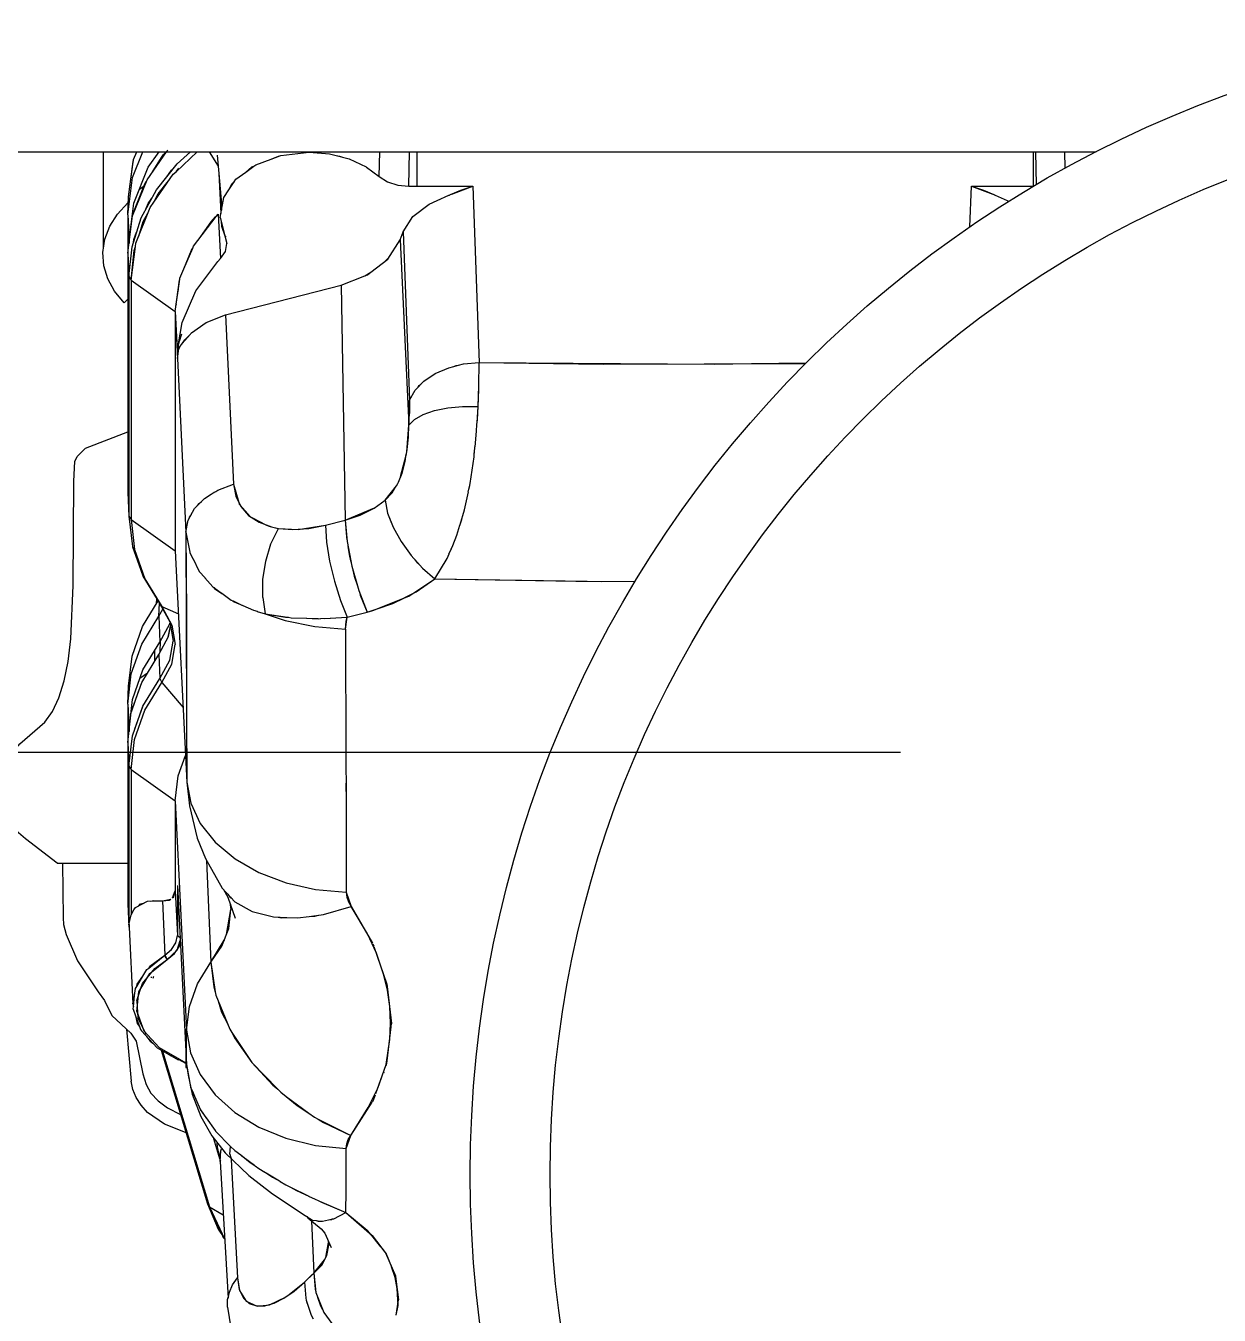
# Model space of a CAD drawing. Extents: x 33214 to 95067, y 8279 to 51908.
# Drawn here: x 43306.6 to 43471.6, y 23939.2 to 24117.5 of the extents above; entities that cross this region are included whole.
import ezdxf

# ---------------------------------------------------------------- set-up
doc = ezdxf.new("R2010")
doc.units = 0
doc.header["$LTSCALE"] = 300
doc.header["$MEASUREMENT"] = 0
doc.linetypes.add('DASHED', pattern=[0.75, 0.5, -0.25])
doc.linetypes.add('SNT-025', pattern=[0.74, 0.4, -0.17, 0, -0.17])
doc.layers.get('0').update_dxf_attribs({"linetype": 'CONTINUOUS'})
doc.layers.add('GENERATORSETT', color=1, linetype='CONTINUOUS')
doc.layers.add('Tanks', color=9, linetype='CONTINUOUS')

# ---------------------------------------------------------------- blocks, each defined once
blk = doc.blocks.new('below 1-deck')
at = {"linetype": 'DASHED'}
blk.add_line((14000, 1875), (9000, 1875), dxfattribs=at)
blk = doc.blocks.new('GENERATOR-BORDE')
at = {"layer": 'GENERATORSETT'}
for p, q in [((-2371.62, -339.52), (-1799.18, -339.51)), ((-1936.48, -339.52), (-1936.48, -352.88)), ((-1932.41, -343.07), (-1930.99, -339.52)), ((-1932.29, -340.61), (-1931.85, -339.52)), ((-1930.42, -343.39), (-1927.71, -339.52)), ((-1930.26, -341.66), (-1928.76, -339.52)), ((-1929.71, -342.37), (-1928.17, -339.96)), ((-1928.17, -339.96), (-1927.56, -339.3)), ((-1926.41, -342.29), (-1923.48, -339.52)), ((-1926.25, -341.19), (-1924.41, -339.52)), ((-1921.83, -339.52), (-1920.57, -341.52)), ((-1920.7, -340.01), (-1920.48, -342.54)), ((-1915.39, -341.32), (-1913.26, -340.53)), ((-1913.26, -340.53), (-1912.06, -340.09)), ((-1913.26, -340.53), (-1912.22, -340.11)), ((-1912.22, -340.11), (-1912.06, -340.09)), ((-1912.06, -340.09), (-1911.9, -340.03)), ((-1911.9, -340.03), (-1908.02, -339.58)), ((-1908.02, -339.58), (-1908.02, -339.58)), ((-1908.02, -339.58), (-1905.17, -339.82)), ((-1905.17, -339.82), (-1904.28, -340.05)), ((-1904.28, -340.05), (-1903.81, -340.11)), ((-1904.28, -340.05), (-1902.49, -340.51)), ((-1903.81, -340.11), (-1903.39, -340.28)), ((-1902.49, -340.51), (-1900.1, -341.62)), ((-1898.32, -342.93), (-1898.23, -339.51)), ((-1894.21, -344.28), (-1894.12, -339.51)), ((-1893.11, -339.51), (-1893.11, -344.27)), ((-1807.91, -339.51), (-1807.91, -344.27)), ((-1807.59, -339.51), (-1807.5, -344.08)), ((-1803.58, -339.51), (-1803.51, -341.81)), ((-1932.96, -345.76), (-1932.29, -340.61)), ((-1932.96, -345.76), (-1932.35, -340.86)), ((-1932.35, -340.86), (-1932.31, -340.74)), ((-1932.24, -346.63), (-1930.26, -341.66)), ((-1929.12, -344.78), (-1926.25, -341.19)), ((-1927.68, -342.98), (-1927.04, -342.06)), ((-1927.04, -342.06), (-1926.66, -341.7)), ((-1926.79, -342.64), (-1926.41, -342.29)), ((-1926.41, -342.29), (-1926, -341.77)), ((-1918.12, -343.32), (-1916.76, -342.33)), ((-1916.76, -342.33), (-1915.64, -341.5)), ((-1916.76, -342.33), (-1915.92, -341.62)), ((-1915.92, -341.62), (-1915.64, -341.5)), ((-1915.64, -341.5), (-1915.39, -341.32)), ((-1900.1, -341.62), (-1900.09, -341.63)), ((-1900.09, -341.63), (-1900.09, -341.63)), ((-1900.09, -341.63), (-1898.32, -342.93)), ((-1933.08, -348.23), (-1932.41, -343.07)), ((-1933.08, -348.23), (-1932.41, -343.07)), ((-1932.41, -348.37), (-1930.42, -343.39)), ((-1932.36, -348.17), (-1930.71, -343.95)), ((-1930.71, -343.95), (-1930.52, -343.65)), ((-1929.48, -346.5), (-1926.79, -342.64)), ((-1928.86, -345.35), (-1927.43, -343.56)), ((-1920.48, -342.54), (-1920.13, -346.77)), ((-1920.48, -342.54), (-1920.21, -348.07)), ((-1919.1, -344.77), (-1918.36, -343.67)), ((-1919.1, -344.77), (-1918.67, -343.93)), ((-1918.67, -343.93), (-1918.36, -343.67)), ((-1918.36, -343.67), (-1918.12, -343.32)), ((-1898.32, -342.93), (-1897.18, -343.68)), ((-1897.18, -343.68), (-1895.76, -344.15)), ((-1897.18, -343.68), (-1895.76, -344.15)), ((-1933.08, -348.23), (-1932.96, -345.76)), ((-1933.08, -348.23), (-1932.96, -345.76)), ((-1931.47, -344.7), (-1930.83, -344.25)), ((-1931.47, -344.7), (-1930.83, -344.25)), ((-1931.22, -348.64), (-1929.12, -344.78)), ((-1929.48, -346.5), (-1928.86, -345.35)), ((-1920.31, -348.6), (-1919.82, -345.84)), ((-1919.82, -345.84), (-1919.1, -344.77)), ((-1895.76, -344.15), (-1894.21, -344.28)), ((-1895.76, -344.15), (-1894.21, -344.28)), ((-1894.21, -344.28), (-1893.11, -344.27)), ((-1894.21, -344.28), (-1893.11, -344.27)), ((-1893.11, -344.27), (-1885.38, -344.27)), ((-1893.11, -344.27), (-1885.38, -344.27)), ((-1890.31, -346.25), (-1888.68, -345.54)), ((-1888.68, -345.54), (-1888.62, -345.52)), ((-1888.61, -345.5), (-1888.57, -345.48)), ((-1888.57, -345.48), (-1888.47, -345.45)), ((-1888.46, -345.45), (-1887.04, -344.84)), ((-1888.3, -345.38), (-1885.38, -344.27)), ((-1887.04, -344.84), (-1885.38, -344.27)), ((-1886.73, -344.74), (-1886.55, -344.71)), ((-1886.18, -344.55), (-1886.12, -344.55)), ((-1885.38, -344.27), (-1884.49, -368.65)), ((-1885.38, -344.27), (-1884.49, -368.65)), ((-1816.64, -349.9), (-1816.43, -344.27)), ((-1816.64, -349.9), (-1816.43, -344.27)), ((-1816.43, -344.27), (-1813.5, -345.39)), ((-1816.43, -344.27), (-1807.91, -344.27)), ((-1816.43, -344.27), (-1814.78, -344.84)), ((-1816.43, -344.27), (-1807.91, -344.27)), ((-1815.7, -344.55), (-1815.63, -344.55)), ((-1815.53, -344.61), (-1815.43, -344.62)), ((-1814.78, -344.84), (-1813.36, -345.45)), ((-1813.34, -345.45), (-1813.25, -345.48)), ((-1813.25, -345.48), (-1813.21, -345.5)), ((-1813.2, -345.52), (-1813.14, -345.54)), ((-1813.14, -345.54), (-1811.51, -346.25)), ((-1807.91, -344.27), (-1807.81, -344.27)), ((-1807.91, -344.27), (-1807.81, -344.27)), ((-1933.05, -346.6), (-1933, -346.65)), ((-1932.91, -351.77), (-1932.24, -346.63)), ((-1931.97, -352.17), (-1930, -347.23)), ((-1930.59, -347.48), (-1930.27, -346.68)), ((-1930.27, -346.68), (-1929.75, -345.94)), ((-1930, -347.23), (-1929.48, -346.5)), ((-1920.13, -346.77), (-1919.91, -346.34)), ((-1920.13, -346.77), (-1920.13, -347.59)), ((-1893.66, -348.46), (-1891.43, -346.78)), ((-1893.66, -348.46), (-1891.43, -346.78)), ((-1891.43, -346.78), (-1890.31, -346.25)), ((-1891.43, -346.78), (-1890.31, -346.25)), ((-1811.51, -346.25), (-1811.26, -346.37)), ((-1811.51, -346.25), (-1811.26, -346.37)), ((-1933.08, -348.23), (-1933.08, -353.54)), ((-1933.08, -348.23), (-1932.91, -351.77)), ((-1933.08, -348.23), (-1932.91, -351.77)), ((-1933.08, -348.23), (-1933.08, -353.54)), ((-1933.08, -353.54), (-1932.41, -348.37)), ((-1932.49, -352.67), (-1931.22, -348.64)), ((-1932.37, -348.27), (-1932.36, -348.17)), ((-1931.57, -351.18), (-1930.94, -349.18)), ((-1930.94, -349.18), (-1930.31, -348.03)), ((-1923.97, -352.56), (-1920.88, -348.47)), ((-1922.97, -351.24), (-1921.57, -349.23)), ((-1921.57, -349.23), (-1920.94, -348.54)), ((-1920.88, -348.47), (-1920.58, -348.16)), ((-1920.58, -348.16), (-1920.26, -354.3)), ((-1920.58, -348.16), (-1920.26, -354.3)), ((-1920.31, -348.6), (-1919.64, -351.13)), ((-1920.16, -349.16), (-1920.13, -349.79)), ((-1920.13, -349.27), (-1920.13, -349.79)), ((-1895, -350.57), (-1893.66, -348.46)), ((-1895, -350.57), (-1893.66, -348.46)), ((-1932.25, -351.65), (-1931.86, -350.66)), ((-1920.13, -349.79), (-1919.64, -351.13)), ((-1919.64, -351.12), (-1919.64, -351.13)), ((-1919.64, -351.12), (-1919.64, -351.13)), ((-1919.64, -351.13), (-1919.37, -352.21)), ((-1919.64, -351.13), (-1919.5, -351.33)), ((-1919.64, -351.13), (-1919.37, -352.21)), ((-1895.43, -351.69), (-1895, -350.57)), ((-1895.43, -351.69), (-1895, -350.57)), ((-1895, -350.57), (-1894.15, -373.89)), ((-1895, -350.57), (-1894.15, -373.89)), ((-1932.92, -356.79), (-1932.49, -352.67)), ((-1932.91, -351.77), (-1932.91, -352.19)), ((-1932.63, -357.27), (-1932.02, -352.6)), ((-1932.31, -352.09), (-1932.25, -351.65)), ((-1932.2, -353.18), (-1932.02, -352.6)), ((-1932.02, -352.6), (-1931.97, -352.17)), ((-1925.32, -355.7), (-1924.09, -352.83)), ((-1924.28, -353.12), (-1924.09, -352.83)), ((-1924.09, -352.83), (-1923.97, -352.56)), ((-1919.58, -353.31), (-1919.37, -352.21)), ((-1919.58, -353.31), (-1919.37, -352.21)), ((-1897.13, -354.37), (-1895.43, -351.69)), ((-1895.43, -351.69), (-1894.21, -377.33)), ((-1933.08, -353.54), (-1933.08, -386.65)), ((-1933.08, -353.54), (-1933.08, -386.65)), ((-1933.08, -353.54), (-1932.92, -356.79)), ((-1933.08, -353.54), (-1932.92, -356.79)), ((-1932.63, -357.27), (-1932.2, -353.18)), ((-1925.32, -355.7), (-1924.28, -353.12)), ((-1923.69, -358.73), (-1920.63, -354.68)), ((-1923.69, -358.73), (-1920.63, -354.68)), ((-1920.63, -354.68), (-1920.26, -354.3)), ((-1920.63, -354.68), (-1920.26, -354.3)), ((-1920.26, -354.3), (-1919.58, -353.31)), ((-1920.26, -354.3), (-1919.58, -353.31)), ((-1899.46, -356.17), (-1897.13, -354.37)), ((-1897.6, -354.73), (-1896.95, -354.1)), ((-1925.87, -356.99), (-1925.32, -355.7)), ((-1900.3, -356.68), (-1899.46, -356.17)), ((-1900.3, -356.68), (-1899.93, -356.53)), ((-1899.93, -356.53), (-1899.46, -356.17)), ((-1932.92, -356.79), (-1932.92, -389.91)), ((-1932.92, -356.79), (-1932.63, -357.27)), ((-1932.92, -356.79), (-1932.63, -357.27)), ((-1932.92, -356.79), (-1932.92, -389.91)), ((-1932.63, -357.27), (-1926.51, -361.6)), ((-1932.63, -357.27), (-1932.63, -390.39)), ((-1932.63, -357.27), (-1926.51, -361.6)), ((-1932.63, -357.27), (-1932.63, -390.39)), ((-1926.51, -361.6), (-1925.89, -357.13)), ((-1926.51, -361.6), (-1925.95, -357.28)), ((-1925.95, -357.28), (-1925.89, -357.13)), ((-1925.89, -357.13), (-1925.87, -356.99)), ((-1919.58, -362.09), (-1903.56, -357.96)), ((-1903.56, -357.96), (-1900.3, -356.68)), ((-1903.56, -357.96), (-1903.03, -390.48)), ((-1903.56, -357.96), (-1903.03, -390.48)), ((-1933.6, -360.41), (-1933.08, -359.91)), ((-1926.1, -358.44), (-1926.1, -358.65)), ((-1926.1, -358.44), (-1926.1, -358.65)), ((-1925.57, -363.12), (-1923.69, -358.73)), ((-1925.57, -363.12), (-1923.69, -358.73)), ((-1926.51, -361.6), (-1926.21, -367.68)), ((-1926.51, -361.6), (-1926.51, -394.72)), ((-1926.51, -361.6), (-1926.51, -394.72)), ((-1926.51, -361.6), (-1926.19, -368.1)), ((-1926.38, -360.62), (-1926.38, -360.69)), ((-1926.38, -360.62), (-1926.38, -360.69)), ((-1926.09, -366.38), (-1925.57, -363.12)), ((-1925.57, -363.14), (-1925.57, -363.12)), ((-1924.26, -364.58), (-1922.25, -363.12)), ((-1924.26, -364.58), (-1922.25, -363.12)), ((-1922.25, -363.12), (-1919.58, -362.09)), ((-1922.25, -363.12), (-1919.58, -362.09)), ((-1919.58, -362.09), (-1918.45, -385.5)), ((-1919.58, -362.09), (-1918.45, -385.5)), ((-1925.93, -365.71), (-1925.87, -365.44)), ((-1925.92, -365.69), (-1925.62, -364.7)), ((-1925.87, -365.44), (-1925.79, -365.25)), ((-1925.55, -366.04), (-1924.47, -364.8)), ((-1925.19, -365.55), (-1924.43, -364.75)), ((-1924.42, -364.74), (-1924.35, -364.66)), ((-1924.35, -364.66), (-1924.26, -364.58)), ((-1926.21, -367.66), (-1926.09, -366.38)), ((-1926.21, -367.66), (-1926.09, -366.38)), ((-1926.21, -367.66), (-1926, -366.77)), ((-1926.21, -367.68), (-1926, -366.77)), ((-1926.19, -368.1), (-1926, -366.77)), ((-1926.19, -368.1), (-1926, -366.77)), ((-1926.1, -367.19), (-1926.1, -367.2)), ((-1926.1, -367.19), (-1926.1, -367.2)), ((-1926.09, -366.38), (-1925.99, -365.89)), ((-1926.09, -366.38), (-1926.09, -366.38)), ((-1926.09, -366.38), (-1926.02, -366.57)), ((-1926.09, -366.38), (-1926.02, -366.57)), ((-1926.02, -366.57), (-1926, -366.77)), ((-1926.02, -366.57), (-1926, -366.77)), ((-1926, -366.77), (-1925.78, -366.37)), ((-1926, -366.77), (-1925.82, -366.42)), ((-1925.99, -365.89), (-1925.93, -365.7)), ((-1925.82, -366.42), (-1925.78, -366.35)), ((-1925.77, -366.35), (-1925.71, -366.23)), ((-1925.71, -366.23), (-1925.61, -366.11)), ((-1925.6, -366.11), (-1925.19, -365.55)), ((-1926.21, -367.68), (-1926.2, -367.64)), ((-1926.21, -367.68), (-1926.19, -368.1)), ((-1926.21, -367.68), (-1926.19, -368.1)), ((-1926.19, -368.1), (-1925.03, -392.14)), ((-1926.19, -368.1), (-1925.03, -392.14)), ((-1888.02, -369.2), (-1887.34, -369.03)), ((-1888.02, -369.2), (-1887.7, -369.08)), ((-1887.7, -369.08), (-1887.34, -369.03)), ((-1887.34, -369.03), (-1886.65, -368.86)), ((-1886.65, -368.86), (-1884.49, -368.65)), ((-1884.53, -371.91), (-1884.49, -368.65)), ((-1884.49, -368.65), (-1867.37, -368.87)), ((-1884.49, -368.65), (-1858.46, -368.85)), ((-1867.37, -368.87), (-1839.48, -368.8)), ((-1858.46, -368.85), (-1851.97, -368.9)), ((-1851.97, -368.9), (-1846.85, -368.82)), ((-1846.85, -368.82), (-1839.27, -368.71)), ((-1839.48, -368.8), (-1839.37, -368.8)), ((-1892.15, -371.24), (-1890.57, -370.18)), ((-1890.57, -370.18), (-1888.71, -369.38)), ((-1888.71, -369.38), (-1888.02, -369.2)), ((-1894.15, -373.89), (-1893.36, -372.49)), ((-1893.36, -372.49), (-1892.95, -372.07)), ((-1892.95, -372.07), (-1892.55, -371.66)), ((-1892.95, -372.07), (-1892.8, -371.84)), ((-1892.8, -371.84), (-1892.55, -371.66)), ((-1892.55, -371.66), (-1892.15, -371.24)), ((-1884.64, -374.74), (-1884.53, -371.91)), ((-1884.64, -374.74), (-1884.54, -372.38)), ((-1884.54, -372.38), (-1884.54, -372.21)), ((-1894.21, -377.33), (-1894.15, -373.89)), ((-1894.15, -373.89), (-1894.14, -375.73)), ((-1894.21, -377.33), (-1894.14, -375.73)), ((-1893.44, -376.53), (-1892.24, -375.84)), ((-1893.44, -376.53), (-1892.24, -375.84)), ((-1892.24, -375.84), (-1890.68, -375.29)), ((-1892.24, -375.84), (-1890.68, -375.29)), ((-1890.68, -375.29), (-1888.84, -374.92)), ((-1890.68, -375.29), (-1888.84, -374.92)), ((-1888.84, -374.92), (-1886.79, -374.73)), ((-1888.84, -374.92), (-1886.79, -374.73)), ((-1886.79, -374.73), (-1884.64, -374.74)), ((-1886.79, -374.73), (-1884.64, -374.74)), ((-1884.78, -377), (-1884.64, -374.74)), ((-1884.75, -376.6), (-1884.64, -374.74)), ((-1894.51, -381.01), (-1894.21, -377.33)), ((-1894.29, -379.01), (-1894.21, -377.33)), ((-1894.21, -377.33), (-1893.44, -376.53)), ((-1894.21, -377.33), (-1893.44, -376.53)), ((-1884.85, -378.14), (-1884.8, -377.22)), ((-1884.8, -377.23), (-1884.75, -376.6)), ((-1894.46, -380.7), (-1894.29, -379.01)), ((-1885.07, -380.34), (-1884.85, -378.14)), ((-1895.36, -384.44), (-1894.55, -381.27)), ((-1894.74, -382.37), (-1894.57, -381.32)), ((-1894.56, -381.28), (-1894.46, -380.7)), ((-1885.21, -381.72), (-1885.18, -381.38)), ((-1885.18, -381.39), (-1885.15, -381.13)), ((-1885.17, -381.27), (-1885.1, -380.57)), ((-1885.15, -381.13), (-1885.08, -380.34)), ((-1895.16, -383.96), (-1894.74, -382.37)), ((-1885.75, -385.39), (-1885.21, -381.72)), ((-1895.67, -385.2), (-1895.16, -383.96)), ((-1933.08, -386.65), (-1932.92, -389.91)), ((-1933.08, -386.65), (-1932.92, -389.91)), ((-1922.46, -387.46), (-1921.54, -386.89)), ((-1921.54, -386.89), (-1920.89, -386.48)), ((-1921.54, -386.89), (-1921.12, -386.57)), ((-1921.37, -386.76), (-1921.36, -386.77)), ((-1921.12, -386.57), (-1920.89, -386.48)), ((-1920.89, -386.48), (-1920.62, -386.31)), ((-1920.62, -386.31), (-1918.45, -385.5)), ((-1918.45, -385.5), (-1917.72, -388.04)), ((-1918.45, -385.5), (-1918.16, -387.13)), ((-1897.51, -387.7), (-1895.94, -385.72)), ((-1897.51, -387.7), (-1896.54, -386.67)), ((-1896.54, -386.67), (-1895.96, -385.73)), ((-1895.95, -385.72), (-1895.76, -385.41)), ((-1895.8, -385.48), (-1895.67, -385.19)), ((-1895.76, -385.41), (-1895.67, -385.21)), ((-1886.53, -389.05), (-1885.99, -386.53)), ((-1886, -386.54), (-1885.83, -385.8)), ((-1885.94, -386.26), (-1885.81, -385.66)), ((-1885.83, -385.8), (-1885.8, -385.62)), ((-1885.8, -385.62), (-1885.75, -385.39)), ((-1923.86, -388.87), (-1922.88, -387.89)), ((-1923.44, -388.45), (-1923.22, -388.14)), ((-1923.3, -388.25), (-1923.3, -388.3)), ((-1923.22, -388.14), (-1922.88, -387.89)), ((-1922.88, -387.89), (-1922.46, -387.46)), ((-1918.16, -387.13), (-1917.46, -388.58)), ((-1917.72, -388.05), (-1917.66, -388.26)), ((-1917.66, -388.26), (-1917.56, -388.37)), ((-1917.56, -388.37), (-1916.15, -389.94)), ((-1917.46, -388.58), (-1916.37, -389.8)), ((-1899.03, -388.79), (-1897.51, -387.7)), ((-1897.51, -387.7), (-1897.15, -389.48)), ((-1897.51, -387.7), (-1897.51, -387.7)), ((-1932.92, -389.91), (-1932.63, -390.39)), ((-1932.92, -389.91), (-1932.63, -390.39)), ((-1932.92, -389.91), (-1932.44, -394.1)), ((-1932.63, -390.39), (-1926.51, -394.72)), ((-1932.63, -390.39), (-1932.15, -394.54)), ((-1932.63, -390.39), (-1926.51, -394.72)), ((-1932.63, -390.39), (-1932.15, -394.54)), ((-1925.03, -392.14), (-1924.73, -390.46)), ((-1924.73, -390.46), (-1923.86, -388.87)), ((-1924.6, -390.23), (-1924.56, -390.05)), ((-1924.56, -390.05), (-1924.29, -389.67)), ((-1916.37, -389.8), (-1914.92, -390.75)), ((-1916.15, -389.94), (-1916.06, -390.05)), ((-1916.06, -390.05), (-1915.75, -390.21)), ((-1915.75, -390.21), (-1913.99, -391.1)), ((-1905.75, -391.17), (-1903.03, -390.48)), ((-1905.75, -391.17), (-1903.03, -390.48)), ((-1903.03, -390.48), (-1898.99, -388.76)), ((-1903.03, -390.48), (-1900.94, -389.78)), ((-1903.03, -390.48), (-1902.77, -393.43)), ((-1903.03, -390.48), (-1902.86, -392.79)), ((-1900.94, -389.78), (-1899.03, -388.79)), ((-1897.15, -389.48), (-1896.4, -391.42)), ((-1896.9, -390.12), (-1896.82, -390.43)), ((-1896.82, -390.43), (-1896.65, -390.77)), ((-1887.17, -391.18), (-1886.89, -390.39)), ((-1887.13, -391.07), (-1886.53, -389.05)), ((-1886.89, -390.39), (-1886.75, -389.81)), ((-1925.03, -392.14), (-1924.95, -417.31)), ((-1925.03, -392.14), (-1924.51, -394.9)), ((-1925.03, -392.14), (-1924.98, -403.48)), ((-1914.92, -390.75), (-1913.19, -391.4)), ((-1913.99, -391.1), (-1913.69, -391.26)), ((-1913.69, -391.26), (-1913.38, -391.33)), ((-1913.38, -391.33), (-1912.27, -391.6)), ((-1913.28, -393.73), (-1912.26, -391.6)), ((-1913.28, -393.73), (-1912.26, -391.6)), ((-1913.19, -391.4), (-1912.26, -391.6)), ((-1912.27, -391.6), (-1912.26, -391.6)), ((-1912.26, -391.6), (-1909.54, -391.76)), ((-1912.26, -391.6), (-1910.24, -391.77)), ((-1910.24, -391.77), (-1908.06, -391.63)), ((-1909.54, -391.76), (-1905.75, -391.17)), ((-1908.06, -391.63), (-1905.75, -391.17)), ((-1905.75, -391.17), (-1905.59, -393.49)), ((-1905.75, -391.17), (-1905.59, -393.49)), ((-1896.4, -391.42), (-1895.3, -393.41)), ((-1887.58, -392.56), (-1887.16, -391.17)), ((-1914.01, -396.13), (-1913.28, -393.73)), ((-1914, -396.13), (-1913.28, -393.73)), ((-1905.59, -393.49), (-1905.17, -396.14)), ((-1905.59, -393.49), (-1905.17, -396.14)), ((-1902.86, -392.79), (-1902.79, -393.17)), ((-1902.77, -393.43), (-1902.12, -396.82)), ((-1895.3, -393.4), (-1895.3, -393.41)), ((-1895.3, -393.41), (-1893.91, -395.35)), ((-1895.3, -393.41), (-1895.29, -393.42)), ((-1888.63, -395.06), (-1888.16, -393.96)), ((-1888.44, -394.72), (-1888.16, -393.95)), ((-1888.16, -393.95), (-1887.58, -392.56)), ((-1932.44, -394.1), (-1931, -398.18)), ((-1932.43, -394.12), (-1932.43, -394.13)), ((-1932.43, -394.13), (-1931.33, -397.24)), ((-1932.15, -394.54), (-1932.15, -394.54)), ((-1932.15, -394.54), (-1930.72, -398.59)), ((-1932.15, -394.54), (-1932.15, -394.55)), ((-1932.15, -394.55), (-1930.72, -398.59)), ((-1926.51, -394.72), (-1924.93, -426.7)), ((-1926.51, -394.72), (-1924.93, -426.7)), ((-1925.02, -394.1), (-1925.02, -394.11)), ((-1924.51, -394.9), (-1924.49, -394.95)), ((-1924.49, -394.95), (-1924.48, -395)), ((-1924.49, -394.95), (-1924.08, -395.79)), ((-1924.49, -394.97), (-1924.47, -395)), ((-1924.48, -395), (-1924.05, -395.84)), ((-1924.06, -395.83), (-1923.27, -397.45)), ((-1902.64, -394.11), (-1902.42, -395.44)), ((-1902.42, -395.44), (-1902.22, -396.27)), ((-1893.91, -395.35), (-1892.32, -397.11)), ((-1890.61, -398.6), (-1888.93, -395.78)), ((-1888.93, -395.78), (-1888.66, -395.13)), ((-1888.67, -395.14), (-1888.44, -394.72)), ((-1923.27, -397.45), (-1923.2, -397.53)), ((-1923.2, -397.53), (-1923.15, -397.63)), ((-1923.19, -397.54), (-1922.43, -398.41)), ((-1914.39, -398.66), (-1914.01, -396.13)), ((-1914.39, -398.66), (-1914, -396.13)), ((-1905.17, -396.14), (-1904.51, -398.9)), ((-1905.17, -396.14), (-1904.51, -398.9)), ((-1902.12, -396.82), (-1901.15, -400.21)), ((-1901.96, -397.36), (-1901.76, -398.2)), ((-1893.38, -395.93), (-1893.13, -396.26)), ((-1893.13, -396.26), (-1892.85, -396.52)), ((-1892.32, -397.11), (-1890.61, -398.6)), ((-1931, -398.18), (-1928.64, -402.05)), ((-1930.99, -398.19), (-1928.64, -402.05)), ((-1930.99, -398.19), (-1930.99, -398.19)), ((-1930.72, -398.59), (-1930.72, -398.59)), ((-1930.72, -398.59), (-1928.47, -402.28)), ((-1930.72, -398.59), (-1930.72, -398.59)), ((-1930.72, -398.59), (-1928.38, -402.42)), ((-1923.15, -397.63), (-1922.4, -398.45)), ((-1922.42, -398.44), (-1921.34, -399.68)), ((-1914.42, -401.14), (-1914.39, -398.66)), ((-1914.42, -401.14), (-1914.39, -398.66)), ((-1904.51, -398.9), (-1903.68, -401.56)), ((-1904.51, -398.9), (-1903.68, -401.56)), ((-1901.76, -398.2), (-1901.34, -399.53)), ((-1893.79, -400.69), (-1890.61, -398.6)), ((-1893.19, -400.39), (-1890.61, -398.6)), ((-1890.62, -398.59), (-1890.61, -398.6)), ((-1890.61, -398.6), (-1871.14, -398.9)), ((-1890.61, -398.6), (-1869.6, -398.9)), ((-1871.14, -398.9), (-1869.56, -398.9)), ((-1869.56, -398.9), (-1867.58, -398.93)), ((-1867.58, -398.93), (-1862.9, -398.92)), ((-1921.34, -399.68), (-1921.19, -399.79)), ((-1921.19, -399.78), (-1921.08, -399.9)), ((-1921.18, -399.79), (-1920.17, -400.52)), ((-1921.08, -399.9), (-1920.08, -400.59)), ((-1920.09, -400.58), (-1918.79, -401.53)), ((-1914.42, -401.14), (-1914.08, -403.42)), ((-1914.42, -401.14), (-1914.08, -403.42)), ((-1901.15, -400.21), (-1899.99, -403.18)), ((-1901.05, -400.47), (-1900.93, -400.85)), ((-1900.93, -400.85), (-1899.99, -403.18)), ((-1899.21, -402.96), (-1894.21, -400.96)), ((-1894.87, -401.22), (-1893.19, -400.39)), ((-1894.21, -400.96), (-1893.79, -400.69)), ((-1931.03, -405.16), (-1928.89, -401.64)), ((-1931.03, -405.16), (-1928.89, -401.64)), ((-1929.1, -402), (-1929.07, -401.34)), ((-1929.1, -402), (-1929.07, -401.34)), ((-1928.78, -403.72), (-1928.7, -401.94)), ((-1928.78, -403.72), (-1928.7, -401.94)), ((-1928.78, -403.72), (-1928.25, -402.75)), ((-1928.78, -403.72), (-1928.25, -402.75)), ((-1928.64, -402.05), (-1927.28, -404.54)), ((-1928.64, -402.05), (-1928.38, -402.42)), ((-1928.64, -402.05), (-1928.38, -402.42)), ((-1928.64, -402.05), (-1927.28, -404.54)), ((-1928.38, -402.42), (-1926.08, -403.4)), ((-1928.38, -402.42), (-1927, -404.97)), ((-1928.38, -402.42), (-1926.08, -403.4)), ((-1928.38, -402.42), (-1927, -404.97)), ((-1925, -401.32), (-1924.99, -401.33)), ((-1925, -401.32), (-1924.99, -401.33)), ((-1918.79, -401.53), (-1918.55, -401.63)), ((-1918.55, -401.63), (-1918.35, -401.76)), ((-1918.53, -401.64), (-1917.3, -402.2)), ((-1918.35, -401.76), (-1917.17, -402.25)), ((-1917.19, -402.25), (-1915.71, -402.92)), ((-1915.71, -402.92), (-1915.21, -403.07)), ((-1903.68, -401.56), (-1902.74, -403.89)), ((-1903.68, -401.56), (-1902.74, -403.89)), ((-1899.99, -403.18), (-1898.75, -402.77)), ((-1899.99, -403.18), (-1899.21, -402.96)), ((-1898.61, -402.73), (-1896.44, -402)), ((-1896.44, -402), (-1894.91, -401.24)), ((-1931.15, -407.6), (-1928.78, -403.72)), ((-1931.15, -407.6), (-1928.78, -403.72)), ((-1928.78, -403.72), (-1928.63, -407.32)), ((-1928.78, -403.72), (-1928.63, -407.32)), ((-1927.28, -404.54), (-1926.82, -407.19)), ((-1927.28, -404.54), (-1926.82, -407.19)), ((-1927.27, -404.82), (-1927.25, -404.72)), ((-1924.98, -403.48), (-1924.94, -419.99)), ((-1915.22, -403.07), (-1915.06, -403.14)), ((-1915.18, -403.09), (-1914.08, -403.42)), ((-1915.06, -403.14), (-1914.08, -403.42)), ((-1914.08, -403.42), (-1911.31, -404.34)), ((-1914.08, -403.42), (-1911, -403.89)), ((-1914.08, -403.42), (-1911.28, -403.87)), ((-1914.08, -403.42), (-1911.31, -404.34)), ((-1911.31, -404.34), (-1907.23, -405.19)), ((-1911.31, -404.34), (-1907.23, -405.19)), ((-1911.28, -403.87), (-1910.88, -403.89)), ((-1910.89, -403.9), (-1910.49, -403.96)), ((-1910.49, -403.96), (-1908.31, -404.03)), ((-1908.37, -404.02), (-1907.13, -404.08)), ((-1907.57, -404.06), (-1907, -404.07)), ((-1907.13, -404.08), (-1906.8, -404.07)), ((-1906.81, -404.08), (-1906.67, -404.09)), ((-1906.67, -404.09), (-1906.4, -404.07)), ((-1906.43, -404.06), (-1905.1, -404.02)), ((-1905.83, -404.04), (-1902.74, -403.89)), ((-1905.1, -404.02), (-1902.74, -403.89)), ((-1902.98, -405.54), (-1902.74, -403.89)), ((-1902.98, -405.54), (-1902.87, -404.42)), ((-1902.87, -404.42), (-1902.74, -403.89)), ((-1902.74, -403.89), (-1899.99, -403.18)), ((-1902.74, -403.89), (-1899.99, -403.18)), ((-1932.48, -409.25), (-1931.03, -405.16)), ((-1932.48, -409.25), (-1931.03, -405.16)), ((-1928.63, -407.32), (-1927.27, -404.82)), ((-1927.49, -406.66), (-1927.19, -405.1)), ((-1927.44, -406.56), (-1927.19, -405.1)), ((-1927, -404.97), (-1926.53, -407.67)), ((-1927, -404.97), (-1926.53, -407.67)), ((-1907.23, -405.19), (-1902.98, -405.54)), ((-1907.23, -405.19), (-1902.98, -405.54)), ((-1902.98, -405.54), (-1902.96, -411.1)), ((-1932.6, -411.7), (-1931.15, -407.6)), ((-1932.6, -411.7), (-1931.15, -407.6)), ((-1930.98, -411.18), (-1928.63, -407.32)), ((-1928.78, -409.03), (-1927.44, -406.56)), ((-1928.62, -408.74), (-1928.55, -407.17)), ((-1928.62, -408.74), (-1928.55, -407.17)), ((-1927.28, -409.84), (-1926.82, -407.19)), ((-1927.28, -409.84), (-1926.82, -407.19)), ((-1927, -410.37), (-1926.53, -407.67)), ((-1927, -410.37), (-1926.53, -407.67)), ((-1932.96, -413.44), (-1932.48, -409.25)), ((-1932.96, -413.44), (-1932.48, -409.25)), ((-1931.15, -412.91), (-1928.78, -409.03)), ((-1931.14, -412.89), (-1928.78, -409.03)), ((-1929.39, -408.56), (-1929.38, -410.01)), ((-1929.39, -408.56), (-1929.38, -410.01)), ((-1928.78, -409.03), (-1928.64, -412.34)), ((-1928.78, -409.03), (-1928.64, -412.34)), ((-1928.64, -412.34), (-1927.28, -409.84)), ((-1928.64, -412.34), (-1927.28, -409.84)), ((-1933.08, -415.91), (-1932.6, -411.7)), ((-1933.08, -415.91), (-1932.6, -411.7)), ((-1932.42, -415.26), (-1930.98, -411.18)), ((-1931.39, -412.33), (-1930.35, -411.59)), ((-1931.39, -412.33), (-1930.35, -411.59)), ((-1928.38, -412.91), (-1927, -410.37)), ((-1928.38, -412.91), (-1927, -410.37)), ((-1902.96, -411.09), (-1902.93, -417.91)), ((-1933.08, -415.91), (-1932.96, -413.44)), ((-1933.08, -415.91), (-1932.96, -413.44)), ((-1932.6, -417), (-1931.15, -412.91)), ((-1931.14, -412.9), (-1931.14, -412.89)), ((-1931, -416.2), (-1928.64, -412.34)), ((-1930.72, -416.74), (-1928.38, -412.91)), ((-1930.72, -416.74), (-1928.38, -412.91)), ((-1928.64, -412.34), (-1928.38, -412.91)), ((-1928.64, -412.34), (-1928.38, -412.91)), ((-1928.38, -412.91), (-1925.44, -416.37)), ((-1928.38, -412.91), (-1925.44, -416.37)), ((-1932.91, -419.45), (-1932.42, -415.26)), ((-1932.58, -416.96), (-1931.54, -414.01)), ((-1933.08, -415.91), (-1933.08, -421.21)), ((-1933.08, -415.91), (-1932.91, -419.45)), ((-1933.08, -415.91), (-1933.08, -421.21)), ((-1933.08, -415.91), (-1932.91, -419.45)), ((-1933.08, -421.21), (-1932.6, -417)), ((-1932.59, -416.98), (-1932.58, -416.96)), ((-1932.44, -420.28), (-1931, -416.2)), ((-1932.15, -420.78), (-1930.72, -416.74)), ((-1932.15, -420.78), (-1930.72, -416.74)), ((-1932.11, -419.34), (-1931.01, -416.23)), ((-1931.01, -416.23), (-1931, -416.21)), ((-1930.72, -416.74), (-1930.72, -416.74)), ((-1924.95, -417.31), (-1924.93, -426.7)), ((-1902.93, -417.91), (-1902.92, -423.48)), ((-1932.92, -424.47), (-1932.44, -420.28)), ((-1932.92, -424.47), (-1932.44, -420.29)), ((-1932.91, -419.45), (-1932.91, -419.7)), ((-1932.63, -424.95), (-1932.15, -420.78)), ((-1932.63, -424.95), (-1932.15, -420.79)), ((-1932.44, -420.29), (-1932.44, -420.28)), ((-1932.15, -420.79), (-1932.15, -420.79)), ((-1924.94, -419.99), (-1924.93, -426.7)), ((-1933.08, -421.21), (-1933.04, -420.85)), ((-1933.08, -421.21), (-1932.92, -424.47)), ((-1933.08, -421.21), (-1932.92, -424.47)), ((-1933.08, -421.21), (-1933.08, -443.16)), ((-1933.08, -421.21), (-1933.08, -443.16)), ((-1926.11, -425.82), (-1925.11, -423)), ((-1926.11, -425.82), (-1925.11, -423)), ((-1902.92, -423.47), (-1902.9, -427.99)), ((-1932.92, -424.47), (-1932.63, -424.95)), ((-1932.92, -424.47), (-1932.92, -446.44)), ((-1932.92, -424.47), (-1932.63, -424.95)), ((-1932.92, -424.47), (-1932.92, -446.44)), ((-1932.63, -424.95), (-1926.51, -429.28)), ((-1932.63, -424.95), (-1932.63, -445.05)), ((-1932.63, -424.95), (-1926.51, -429.28)), ((-1932.63, -424.95), (-1932.63, -445.05)), ((-1926.51, -429.28), (-1926.11, -425.82)), ((-1926.51, -429.28), (-1926.11, -425.82)), ((-1924.93, -426.7), (-1924.55, -429.99)), ((-1924.93, -426.7), (-1924.38, -429.62)), ((-1924.93, -426.7), (-1924.55, -429.99)), ((-1924.93, -426.7), (-1924.38, -429.62)), ((-1902.91, -426.83), (-1902.9, -429.23)), ((-1926.51, -429.28), (-1924.94, -460.98)), ((-1926.51, -429.28), (-1926.51, -441.72)), ((-1926.51, -429.28), (-1926.51, -441.72)), ((-1926.51, -429.28), (-1924.94, -460.98)), ((-1924.38, -429.62), (-1923.05, -432.43)), ((-1924.38, -429.62), (-1923.05, -432.43)), ((-1902.9, -427.99), (-1902.9, -432.08)), ((-1923.05, -432.43), (-1920.98, -435.01)), ((-1923.05, -432.43), (-1920.98, -435.01)), ((-1902.89, -432.07), (-1902.89, -434.99)), ((-1920.98, -435.01), (-1918.25, -437.29)), ((-1920.98, -435.01), (-1918.25, -437.29)), ((-1902.89, -434.99), (-1902.87, -441.92)), ((-1942.86, -437.88), (-1933.08, -437.88)), ((-1922.19, -437.53), (-1921.59, -451.59)), ((-1922.19, -437.53), (-1921.59, -451.59)), ((-1918.25, -437.29), (-1914.95, -439.17)), ((-1918.25, -437.29), (-1914.95, -439.17)), ((-1914.95, -439.17), (-1911.2, -440.6)), ((-1914.95, -439.17), (-1911.2, -440.6)), ((-1926.91, -442.71), (-1926.51, -441.72)), ((-1926.72, -442.55), (-1926.51, -441.72)), ((-1926.51, -441.72), (-1926.21, -447.91)), ((-1926.51, -441.72), (-1926.21, -447.91)), ((-1926.21, -440.99), (-1924.96, -465.74)), ((-1926.21, -440.99), (-1926.21, -447.91)), ((-1926.21, -440.99), (-1926.15, -442.44)), ((-1926.21, -440.99), (-1926.21, -447.91)), ((-1926.21, -440.99), (-1924.96, -465.74)), ((-1920.05, -441.35), (-1918.26, -443.23)), ((-1919.86, -441.54), (-1919.23, -442.61)), ((-1919.25, -442.18), (-1918.93, -442.66)), ((-1911.2, -440.6), (-1907.13, -441.53)), ((-1911.2, -440.6), (-1907.13, -441.53)), ((-1907.13, -441.53), (-1902.87, -441.92)), ((-1907.13, -441.53), (-1902.87, -441.92)), ((-1902.87, -441.92), (-1902.21, -443.89)), ((-1902.87, -441.92), (-1902.8, -442.6)), ((-1902.86, -442.04), (-1902.84, -442.03)), ((-1933.08, -443.16), (-1933.08, -443.42)), ((-1933.08, -443.16), (-1932.92, -446.44)), ((-1933.08, -443.16), (-1932.92, -446.44)), ((-1933.08, -443.42), (-1933.08, -443.53)), ((-1933.08, -443.42), (-1932.92, -446.68)), ((-1933.08, -443.42), (-1932.91, -446.75)), ((-1933.08, -443.53), (-1932.92, -446.68)), ((-1933.08, -443.56), (-1933.06, -443.62)), ((-1933.08, -443.58), (-1933.06, -443.71)), ((-1933.08, -443.58), (-1933.06, -443.71)), ((-1932, -444.04), (-1930.35, -443.16)), ((-1931.59, -443.82), (-1931.34, -443.53)), ((-1931.34, -443.53), (-1930.75, -443.37)), ((-1931.28, -443.51), (-1931.24, -443.64)), ((-1931.28, -443.51), (-1931.24, -443.64)), ((-1930.35, -443.16), (-1928.3, -443.1)), ((-1929.89, -443.15), (-1929.51, -443.05)), ((-1929.51, -443.05), (-1928.3, -443.1)), ((-1928.3, -443.1), (-1927.11, -442.86)), ((-1928.3, -443.1), (-1927.34, -443.02)), ((-1928.3, -443.1), (-1927.97, -450.6)), ((-1928.3, -443.1), (-1927.97, -450.6)), ((-1927.34, -443.02), (-1927.14, -442.87)), ((-1926.9, -442.68), (-1926.72, -442.55)), ((-1926.15, -442.44), (-1926.12, -442.65)), ((-1919.23, -442.61), (-1918.23, -445.48)), ((-1918.98, -443.32), (-1918.81, -444.31)), ((-1918.93, -442.66), (-1918.62, -442.85)), ((-1918.91, -442.54), (-1918.88, -442.69)), ((-1918.9, -442.55), (-1918.9, -442.6)), ((-1918.9, -443.56), (-1918.81, -444.3)), ((-1918.85, -442.6), (-1918.8, -442.74)), ((-1918.84, -442.61), (-1918.79, -442.74)), ((-1918.26, -443.23), (-1915.86, -444.57)), ((-1906, -444.98), (-1902.21, -443.89)), ((-1902.8, -442.6), (-1902.58, -443.26)), ((-1902.58, -443.26), (-1902.21, -443.89)), ((-1902.21, -443.89), (-1899.24, -448.97)), ((-1932.92, -446.44), (-1932.63, -445.05)), ((-1932.92, -446.44), (-1932.63, -445.05)), ((-1932.63, -445.05), (-1932.25, -444.36)), ((-1932.25, -444.36), (-1932, -444.04)), ((-1919.44, -447.74), (-1918.81, -444.31)), ((-1919.13, -446.92), (-1918.81, -444.31)), ((-1918.99, -445.25), (-1918.93, -445.26)), ((-1918.81, -444.31), (-1918.81, -444.31)), ((-1915.86, -444.57), (-1912.95, -445.32)), ((-1912.95, -445.32), (-1911.11, -445.4)), ((-1912.28, -445.35), (-1911.88, -445.44)), ((-1911.88, -445.44), (-1911.11, -445.4)), ((-1911.12, -445.4), (-1911.12, -445.4)), ((-1911.1, -445.4), (-1909.63, -445.46)), ((-1909.63, -445.46), (-1908.01, -445.25)), ((-1908.01, -445.25), (-1906, -444.98)), ((-1908.01, -445.25), (-1907.23, -445.21)), ((-1907.23, -445.21), (-1906.73, -445.07)), ((-1932.92, -446.44), (-1932.91, -446.75)), ((-1932.92, -446.44), (-1932.92, -446.44)), ((-1932.92, -446.44), (-1932.91, -446.75)), ((-1932.92, -446.68), (-1932.91, -446.73)), ((-1932.91, -446.75), (-1932.38, -457.33)), ((-1920.06, -449.37), (-1919.13, -446.92)), ((-1919.38, -447.41), (-1919.32, -447.42)), ((-1919.38, -447.41), (-1919.32, -447.42)), ((-1919.38, -447.42), (-1919.32, -447.42)), ((-1919.33, -447.12), (-1919.21, -447.14)), ((-1927.02, -449.84), (-1926.42, -448.92)), ((-1927.02, -449.84), (-1926.42, -448.92)), ((-1926.64, -449.26), (-1926.64, -449.26)), ((-1926.44, -448.95), (-1926.44, -448.95)), ((-1926.42, -448.92), (-1926.21, -447.91)), ((-1926.42, -448.92), (-1926.21, -447.91)), ((-1926.25, -449.93), (-1925.82, -448.6)), ((-1926.21, -447.91), (-1925.85, -448.16)), ((-1926.21, -447.91), (-1925.85, -448.16)), ((-1925.94, -449.36), (-1925.81, -448.77)), ((-1921.59, -451.59), (-1919.75, -448.54)), ((-1919.76, -448.56), (-1919.76, -448.57)), ((-1919.76, -448.56), (-1919.76, -448.57)), ((-1899.2, -449.04), (-1899.14, -449.15)), ((-1899.14, -449.15), (-1899.08, -449.32)), ((-1930.19, -452.4), (-1927.97, -450.6)), ((-1930.02, -452.16), (-1927.97, -450.6)), ((-1927.97, -450.6), (-1927.02, -449.84)), ((-1927.97, -450.6), (-1927.65, -451.21)), ((-1927.97, -450.6), (-1927.88, -450.93)), ((-1927.88, -450.93), (-1927.65, -451.21)), ((-1927.65, -451.21), (-1926.25, -449.93)), ((-1927.65, -451.21), (-1926.6, -450.37)), ((-1926.6, -450.37), (-1925.94, -449.36)), ((-1921.59, -451.59), (-1920.06, -449.37)), ((-1899.05, -449.41), (-1897.26, -454.62)), ((-1898.94, -449.72), (-1898.91, -449.72)), ((-1930.99, -453.51), (-1930.44, -452.6)), ((-1930.44, -452.6), (-1930.19, -452.4)), ((-1930.38, -453.73), (-1929.36, -452.47)), ((-1930.19, -452.4), (-1930.02, -452.16)), ((-1930.02, -453.14), (-1927.65, -451.21)), ((-1929.36, -452.47), (-1927.65, -451.21)), ((-1928.75, -451.23), (-1928.71, -451.17)), ((-1923.44, -454.58), (-1921.59, -451.59)), ((-1923.44, -454.58), (-1921.59, -451.59)), ((-1921.59, -451.59), (-1920.98, -455.69)), ((-1921.59, -451.59), (-1921.2, -454.98)), ((-1931.85, -454.94), (-1930.99, -453.51)), ((-1931.85, -454.94), (-1931.77, -454.61)), ((-1931.77, -454.61), (-1930.99, -453.51)), ((-1931.54, -455.67), (-1930.02, -453.14)), ((-1931.26, -455.2), (-1931.04, -454.55)), ((-1931.04, -454.55), (-1930.38, -453.73)), ((-1930.21, -453.46), (-1930.18, -453.49)), ((-1930.19, -453.43), (-1930.16, -453.47)), ((-1929.79, -453.77), (-1929.78, -453.61)), ((-1929.59, -453.8), (-1929.5, -453.68)), ((-1929.56, -453.68), (-1929.48, -453.58)), ((-1924.56, -457.73), (-1923.44, -454.58)), ((-1924.56, -457.73), (-1923.44, -454.58)), ((-1897.26, -454.62), (-1897.22, -454.95)), ((-1932.38, -457.33), (-1932.13, -456.21)), ((-1932.3, -457.73), (-1932.13, -456.21)), ((-1932.13, -456.21), (-1932.03, -455.24)), ((-1932.03, -455.24), (-1931.85, -454.94)), ((-1931.84, -458.41), (-1931.54, -455.67)), ((-1931.83, -456.87), (-1931.6, -456.2)), ((-1931.6, -456.2), (-1931.26, -455.2)), ((-1921.2, -454.98), (-1920.98, -455.69)), ((-1920.98, -455.69), (-1920.91, -456.15)), ((-1920.91, -456.15), (-1920.59, -456.94)), ((-1897.22, -454.95), (-1896.64, -460.09)), ((-1932.38, -457.33), (-1932.3, -457.73)), ((-1932.34, -458.1), (-1932.3, -457.73)), ((-1932.34, -458.1), (-1932.01, -459.01)), ((-1931.83, -456.87), (-1931.77, -457.78)), ((-1931.77, -457.78), (-1931.67, -459.27)), ((-1924.94, -460.98), (-1924.56, -457.73)), ((-1924.94, -460.98), (-1924.56, -457.73)), ((-1920.59, -456.94), (-1919.31, -460.07)), ((-1920.59, -456.94), (-1920.1, -458.5)), ((-1932.01, -459.01), (-1931.77, -460.06)), ((-1932.01, -459.01), (-1931.48, -460.47)), ((-1931.84, -458.41), (-1930.87, -461.08)), ((-1931.67, -459.27), (-1930.57, -461.53)), ((-1920.1, -458.5), (-1919.31, -460.07)), ((-1933.26, -460.83), (-1932.59, -468.04)), ((-1931.77, -460.06), (-1931.48, -460.47)), ((-1931.48, -460.47), (-1931.33, -460.88)), ((-1931.33, -460.88), (-1931.19, -461.08)), ((-1931.19, -461.08), (-1929, -463.45)), ((-1930.87, -461.08), (-1928.75, -463.39)), ((-1924.96, -465.74), (-1924.94, -460.98)), ((-1924.96, -465.74), (-1924.94, -460.98)), ((-1924.94, -460.98), (-1924.39, -464.12)), ((-1924.94, -460.98), (-1924.39, -464.12)), ((-1919.31, -460.07), (-1918.99, -460.86)), ((-1918.99, -460.86), (-1918.68, -461.32)), ((-1918.68, -461.32), (-1915.93, -465.44)), ((-1918.68, -461.32), (-1918.32, -462.03)), ((-1897.23, -465.24), (-1896.68, -460.52)), ((-1896.67, -460.47), (-1896.63, -460.13)), ((-1896.64, -460.09), (-1896.63, -460.13)), ((-1930.49, -461.85), (-1930, -462.52)), ((-1930, -462.52), (-1929.61, -462.79)), ((-1929, -463.45), (-1926.12, -465.1)), ((-1928.75, -463.39), (-1925.94, -464.99)), ((-1928.62, -463.48), (-1925.94, -464.99)), ((-1918.32, -462.03), (-1915.93, -465.44)), ((-1917.73, -462.74), (-1917.73, -462.88)), ((-1896.95, -462.89), (-1896.9, -462.89)), ((-1896.95, -462.89), (-1896.9, -462.89)), ((-1928.47, -463.76), (-1922.08, -485)), ((-1928.47, -463.76), (-1922.08, -485)), ((-1928.28, -463.87), (-1921.8, -485.44)), ((-1928.28, -463.87), (-1921.8, -485.44)), ((-1927.31, -464.42), (-1927.24, -464.47)), ((-1927.24, -464.47), (-1927.16, -464.51)), ((-1926.12, -465.1), (-1925.94, -464.99)), ((-1926.03, -465.05), (-1925.11, -465.56)), ((-1926.03, -465.05), (-1925.11, -465.56)), ((-1925.94, -464.99), (-1925.03, -465.57)), ((-1925.94, -464.99), (-1925.03, -465.5)), ((-1925.03, -464.2), (-1925.03, -466.15)), ((-1924.39, -464.12), (-1923.06, -467.13)), ((-1924.39, -464.12), (-1923.06, -467.13)), ((-1897.27, -465.56), (-1897.23, -465.28)), ((-1925.11, -465.56), (-1925.03, -465.63)), ((-1925.11, -465.56), (-1925.03, -465.63)), ((-1925.03, -466.15), (-1924.89, -466.21)), ((-1924.96, -465.74), (-1924.41, -468.84)), ((-1924.96, -465.74), (-1924.75, -467.19)), ((-1923.06, -467.13), (-1921, -469.91)), ((-1923.06, -467.13), (-1921, -469.91)), ((-1915.93, -465.44), (-1912.34, -469.16)), ((-1915.93, -465.44), (-1913.01, -468.6)), ((-1898.78, -469.74), (-1897.38, -465.88)), ((-1897.72, -466.8), (-1897.61, -466.83)), ((-1897.72, -466.82), (-1897.62, -466.85)), ((-1897.37, -465.86), (-1897.27, -465.56)), ((-1924.41, -468.84), (-1924.4, -468.86)), ((-1924.4, -468.85), (-1924.4, -468.87)), ((-1924.4, -468.86), (-1924.06, -469.65)), ((-1924.4, -468.87), (-1923.95, -469.9)), ((-1914.03, -467.41), (-1914.03, -467.5)), ((-1913.01, -468.6), (-1912.34, -469.16)), ((-1923.99, -469.81), (-1923.08, -471.92)), ((-1921, -469.91), (-1918.27, -472.36)), ((-1921, -469.91), (-1918.27, -472.36)), ((-1912.34, -469.16), (-1911.94, -469.58)), ((-1911.94, -469.58), (-1911.16, -470.16)), ((-1911.16, -470.16), (-1908.05, -472.45)), ((-1911.16, -470.16), (-1909.67, -471.41)), ((-1899.14, -470.74), (-1898.85, -469.93)), ((-1923.08, -471.92), (-1923.05, -471.96)), ((-1923.05, -471.95), (-1923.03, -471.99)), ((-1923.05, -471.96), (-1922.42, -472.86)), ((-1923.03, -471.99), (-1922.18, -473.2)), ((-1918.27, -472.36), (-1914.97, -474.39)), ((-1918.27, -472.36), (-1914.97, -474.39)), ((-1909.67, -471.41), (-1908.05, -472.45)), ((-1908.05, -472.45), (-1907.27, -473.03)), ((-1902.22, -475.56), (-1899.28, -470.95)), ((-1899.25, -470.9), (-1899.14, -470.74)), ((-1922.24, -473.12), (-1921.01, -474.88)), ((-1907.27, -473.03), (-1906.76, -473.28)), ((-1906.76, -473.28), (-1902.22, -475.56)), ((-1906.76, -473.28), (-1906.03, -473.75)), ((-1906.12, -473.6), (-1906.11, -473.7)), ((-1906.03, -473.75), (-1902.22, -475.56)), ((-1905.56, -473.88), (-1905.56, -473.97)), ((-1921.22, -475.95), (-1920.38, -478.72)), ((-1921.22, -475.95), (-1920.38, -478.72)), ((-1921.01, -474.88), (-1920.96, -474.93)), ((-1920.96, -474.93), (-1920.93, -474.97)), ((-1920.95, -474.94), (-1918.87, -477.09)), ((-1920.93, -474.97), (-1918.87, -477.09)), ((-1914.97, -474.39), (-1911.22, -475.93)), ((-1914.97, -474.39), (-1911.22, -475.93)), ((-1911.22, -475.93), (-1907.14, -476.93)), ((-1911.22, -475.93), (-1907.14, -476.93)), ((-1902.89, -477.36), (-1902.22, -475.56)), ((-1902.59, -476.13), (-1902.22, -475.56)), ((-1901.5, -474.42), (-1901.49, -474.42)), ((-1920.76, -476.62), (-1920.72, -477.14)), ((-1920.72, -477.14), (-1920.5, -478.29)), ((-1920.29, -479.13), (-1920.21, -477.69)), ((-1920.27, -477.88), (-1920.22, -477.74)), ((-1920.21, -477.69), (-1920.11, -477.42)), ((-1918.96, -478.14), (-1918.87, -477.09)), ((-1918.96, -478.14), (-1918.87, -477.09)), ((-1918.87, -477.09), (-1918.28, -477.62)), ((-1918.28, -477.62), (-1917.46, -478.24)), ((-1907.14, -476.93), (-1902.89, -477.36)), ((-1907.14, -476.93), (-1902.89, -477.36)), ((-1902.9, -482.46), (-1902.89, -477.36)), ((-1902.89, -477.36), (-1902.81, -476.73)), ((-1902.81, -476.73), (-1902.59, -476.13)), ((-1920.5, -478.29), (-1920.32, -478.96)), ((-1920.4, -478.49), (-1920.3, -479.04)), ((-1920.37, -478.67), (-1920.37, -478.67)), ((-1920.36, -478.7), (-1920.27, -477.88)), ((-1920.36, -478.7), (-1920.29, -479.13)), ((-1920.32, -478.95), (-1920.28, -479.06)), ((-1920.32, -478.96), (-1920.3, -479.04)), ((-1920.32, -478.96), (-1920.3, -479.04)), ((-1920.3, -479.01), (-1920.28, -479.08)), ((-1920.3, -479.04), (-1920.29, -479.13)), ((-1920.3, -479.04), (-1920.29, -479.13)), ((-1920.29, -479.13), (-1919.22, -498.03)), ((-1918.96, -478.14), (-1918.73, -478.93)), ((-1918.96, -478.14), (-1918.73, -478.93)), ((-1918.78, -478.87), (-1917.93, -495.26)), ((-1918.78, -478.87), (-1917.93, -495.26)), ((-1917.47, -478.22), (-1916.16, -479.28)), ((-1917.29, -478.36), (-1915.58, -479.66)), ((-1916.16, -479.28), (-1915.48, -479.73)), ((-1916.06, -479.35), (-1916.01, -479.33)), ((-1916.06, -479.35), (-1916.01, -479.33)), ((-1915.49, -479.73), (-1914.98, -480.11)), ((-1914.98, -480.11), (-1914.15, -480.61)), ((-1914.17, -480.59), (-1913.07, -481.31)), ((-1913.93, -480.74), (-1912.1, -481.84)), ((-1913.07, -481.31), (-1911.98, -481.91)), ((-1912.77, -481.44), (-1912.67, -481.53)), ((-1912.58, -481.55), (-1912.51, -481.62)), ((-1911.99, -481.91), (-1911.23, -482.36)), ((-1911.23, -482.36), (-1910.56, -482.7)), ((-1910.57, -482.68), (-1909.73, -483.14)), ((-1910.39, -482.78), (-1908.31, -483.81)), ((-1909.73, -483.14), (-1908.06, -483.93)), ((-1902.91, -486.2), (-1902.9, -483.12)), ((-1902.9, -483.12), (-1902.9, -482.45)), ((-1908.08, -483.93), (-1907.16, -484.38)), ((-1907.16, -484.38), (-1906.77, -484.55)), ((-1906.78, -484.54), (-1906.29, -484.77)), ((-1906.55, -484.64), (-1902.91, -486.2)), ((-1906.29, -484.77), (-1902.91, -486.2)), ((-1922.08, -485), (-1921.8, -485.44)), ((-1922.08, -485), (-1921.8, -485.44)), ((-1922.08, -485), (-1920.58, -488.51)), ((-1921.8, -485.44), (-1919.87, -486.54)), ((-1921.8, -485.44), (-1919.68, -489.92)), ((-1921.8, -485.44), (-1919.87, -486.54)), ((-1921.8, -485.44), (-1920.31, -488.91)), ((-1908.57, -486.61), (-1908.33, -486.76)), ((-1908.33, -486.76), (-1907.9, -487.03)), ((-1908.33, -486.76), (-1908.19, -486.93)), ((-1905.55, -485.07), (-1905.55, -485.08)), ((-1905.25, -485.2), (-1905.23, -485.22)), ((-1904.6, -487.06), (-1902.91, -486.2)), ((-1902.91, -486.2), (-1899.28, -489.4)), ((-1902.91, -486.2), (-1899.98, -488.63)), ((-1921.01, -487.28), (-1920.11, -489.17)), ((-1920.58, -488.51), (-1920.31, -488.91)), ((-1908.19, -486.93), (-1906.33, -488.46)), ((-1908.19, -486.93), (-1907.9, -487.03)), ((-1907.9, -487.03), (-1907.52, -487.27)), ((-1907.66, -487.37), (-1907.36, -494.59)), ((-1907.66, -487.37), (-1907.36, -494.59)), ((-1907.52, -487.27), (-1907.03, -487.33)), ((-1907.03, -487.33), (-1906.48, -487.39)), ((-1907.03, -487.33), (-1906.74, -487.42)), ((-1906.74, -487.42), (-1906.48, -487.39)), ((-1906.48, -487.39), (-1906.17, -487.42)), ((-1906.33, -488.46), (-1906.19, -488.58)), ((-1906.33, -488.46), (-1905.84, -489.07)), ((-1906.17, -487.42), (-1905.33, -487.23)), ((-1905.33, -487.23), (-1904.78, -487.1)), ((-1905.33, -487.23), (-1904.93, -487.17)), ((-1905.01, -487.15), (-1905.01, -487.18)), ((-1904.93, -487.17), (-1904.78, -487.1)), ((-1904.78, -487.1), (-1904.6, -487.06)), ((-1920.32, -488.87), (-1920.11, -489.17)), ((-1920.31, -488.91), (-1919.85, -489.56)), ((-1920.11, -489.17), (-1919.87, -489.52)), ((-1920.09, -489.22), (-1919.89, -489.64)), ((-1919.89, -489.64), (-1919.71, -489.84)), ((-1905.84, -489.07), (-1904.96, -491.02)), ((-1905.7, -492.42), (-1905.34, -490.33)), ((-1905.37, -490.11), (-1905.29, -490.72)), ((-1899.98, -488.63), (-1899.62, -489.07)), ((-1899.55, -489.16), (-1898.12, -490.94)), ((-1899.28, -489.4), (-1897.37, -491.93)), ((-1905.56, -492.17), (-1905.29, -490.72)), ((-1898.01, -491.08), (-1897.52, -491.68)), ((-1897.52, -491.68), (-1897.47, -491.79)), ((-1897.47, -491.8), (-1896.06, -494.94)), ((-1897.37, -491.93), (-1896.6, -493.73)), ((-1907.36, -494.59), (-1905.87, -492.74)), ((-1907.36, -494.59), (-1906.26, -493.47)), ((-1906.26, -493.47), (-1905.56, -492.17)), ((-1918.58, -496.21), (-1917.93, -495.26)), ((-1917.93, -495.26), (-1917.63, -496.98)), ((-1917.93, -495.26), (-1917.67, -496.86)), ((-1908.64, -495.82), (-1907.36, -494.59)), ((-1908.64, -495.82), (-1907.66, -494.88)), ((-1907.66, -494.88), (-1907.36, -494.59)), ((-1907.36, -494.59), (-1907.09, -497.28)), ((-1907.36, -494.59), (-1907.19, -496.82)), ((-1896.06, -494.94), (-1896.05, -495.03)), ((-1896.05, -495.03), (-1895.64, -498.26)), ((-1919.13, -497.63), (-1919.03, -497.21)), ((-1919.03, -497.21), (-1918.58, -496.21)), ((-1917.67, -496.86), (-1917.1, -498.03)), ((-1917.63, -496.98), (-1916.7, -498.48)), ((-1911.5, -498.05), (-1910.09, -497.07)), ((-1910.95, -497.67), (-1908.64, -495.82)), ((-1910.09, -497.07), (-1908.64, -495.82)), ((-1908.64, -495.82), (-1908.48, -498.07)), ((-1908.64, -495.82), (-1908.64, -495.83)), ((-1907.19, -496.82), (-1907.11, -497.08)), ((-1907.09, -497.28), (-1905.98, -500.03)), ((-1919.29, -499.29), (-1919.27, -498.24)), ((-1919.27, -498.24), (-1919.17, -497.83)), ((-1919.18, -497.73), (-1919.13, -497.63)), ((-1919.18, -497.73), (-1919.17, -497.83)), ((-1919.17, -497.83), (-1919.13, -497.63)), ((-1917.1, -498.03), (-1916.29, -498.78)), ((-1916.7, -498.48), (-1915.19, -499.14)), ((-1916.29, -498.78), (-1915.28, -499.13)), ((-1916.25, -498.8), (-1916.24, -498.69)), ((-1915.28, -499.13), (-1914.13, -499.11)), ((-1915.19, -499.14), (-1913.49, -498.96)), ((-1914.5, -499.07), (-1914.48, -499.12)), ((-1914.4, -499.06), (-1914.37, -499.11)), ((-1914.13, -499.11), (-1912.85, -498.74)), ((-1913.49, -498.96), (-1911.27, -497.89)), ((-1912.85, -498.74), (-1911.5, -498.05)), ((-1911.27, -497.89), (-1911.16, -497.84)), ((-1911.16, -497.84), (-1910.95, -497.67)), ((-1908.48, -498.07), (-1908.4, -498.33)), ((-1908.4, -498.33), (-1908.14, -499.15)), ((-1908.4, -498.33), (-1908.38, -498.53)), ((-1908.38, -498.53), (-1908.14, -499.15)), ((-1908.29, -498.76), (-1908.27, -498.74)), ((-1908.29, -498.76), (-1908.27, -498.74)), ((-1908.14, -499.15), (-1907.74, -500.39)), ((-1906.84, -497.89), (-1906.44, -499.12)), ((-1906.44, -499.12), (-1906.14, -499.63)), ((-1895.98, -500.41), (-1895.64, -498.27)), ((-1895.7, -497.8), (-1895.69, -497.79)), ((-1895.67, -498.47), (-1895.66, -498.47)), ((-1895.67, -498.47), (-1895.66, -498.47)), ((-1895.64, -498.27), (-1895.64, -498.27)), ((-1919.29, -499.29), (-1918.84, -502.17)), ((-1907.74, -500.39), (-1907.44, -500.91)), ((-1905.98, -500.03), (-1904.52, -502.06))]:
    blk.add_line(p, q, dxfattribs=at)
for points in [[(-1933.6, -360.41), (-1934.91, -358.81), (-1935.85, -357.09), (-1936.39, -355.29), (-1936.52, -353.44), (-1936.24, -351.61), (-1935.56, -349.83), (-1934.48, -348.14), (-1933.05, -346.6)], [(-1942.86, -437.88), (-1947.23, -434.54), (-1948.83, -433.13), (-1949.97, -431.5), (-1950.66, -429.64), (-1950.89, -427.56), (-1950.57, -425.41), (-1949.6, -423.36), (-1948, -421.4), (-1944.54, -418.42), (-1943.5, -416.92), (-1942.62, -415.01), (-1941.89, -412.7), (-1941.33, -410), (-1940.93, -406.89), (-1940.61, -399.48), (-1940.53, -385.09), (-1940.4, -382.35), (-1940.09, -381.67), (-1938.91, -380.51), (-1933.08, -378.23)], [(-1924.55, -429.99), (-1923.49, -434.42), (-1922.33, -437.25), (-1920.05, -441.35)], [(-1942.11, -437.88), (-1942.02, -445.46), (-1941.95, -446.4), (-1941.61, -447.74), (-1940.03, -451.38), (-1937.16, -455.7), (-1936.31, -456.9), (-1935.27, -458.94), (-1932.65, -461.42), (-1931.92, -462.49), (-1931, -467.05), (-1930.53, -468.5), (-1929.87, -469.68), (-1928.9, -470.75), (-1927.57, -471.73), (-1925.8, -472.63)], [(-1897.68, -453.38), (-1898.67, -450.32), (-1899.92, -447.65), (-1902.21, -443.89)], [(-1927.16, -449.81), (-1927.15, -449.81)], [(-1902.22, -475.56), (-1899.84, -471.68), (-1898.49, -469.02), (-1897.35, -465.73), (-1896.84, -462.27), (-1896.74, -460.01), (-1896.87, -457.7), (-1897.19, -455.45), (-1897.68, -453.4)], [(-1925.12, -475.13), (-1928.01, -474.01), (-1930.33, -472.36), (-1931.22, -471.38), (-1931.9, -470.32), (-1932.36, -469.19), (-1932.59, -468.04)], [(-1924.75, -467.19), (-1924.17, -469.82), (-1923, -472.94), (-1921.47, -475.58), (-1919.63, -477.94), (-1916.32, -481.1), (-1913.06, -483.62), (-1908.57, -486.61)], [(-1895.98, -500.41), (-1895.72, -499.08), (-1895.82, -496.7), (-1896.11, -495.17), (-1896.6, -493.73)]]:
    blk.add_lwpolyline(points, dxfattribs=at)
for radius in [158.85, 147.81]:
    blk.add_circle((-1726.88, -480.95), radius, dxfattribs=at)

msp = doc.modelspace()

# ---------------------------------------------------------------- block references
at = {"layer": 'GENERATORSETT', "linetype": 'SNT-025'}
msp.add_blockref('GENERATOR-BORDE', (45253.82, 24439.58), dxfattribs=at)
at = {"layer": 'Tanks'}
msp.add_blockref('below 1-deck', (32802.55, 22141.98), dxfattribs=at)

doc.saveas('drawing.dxf')
